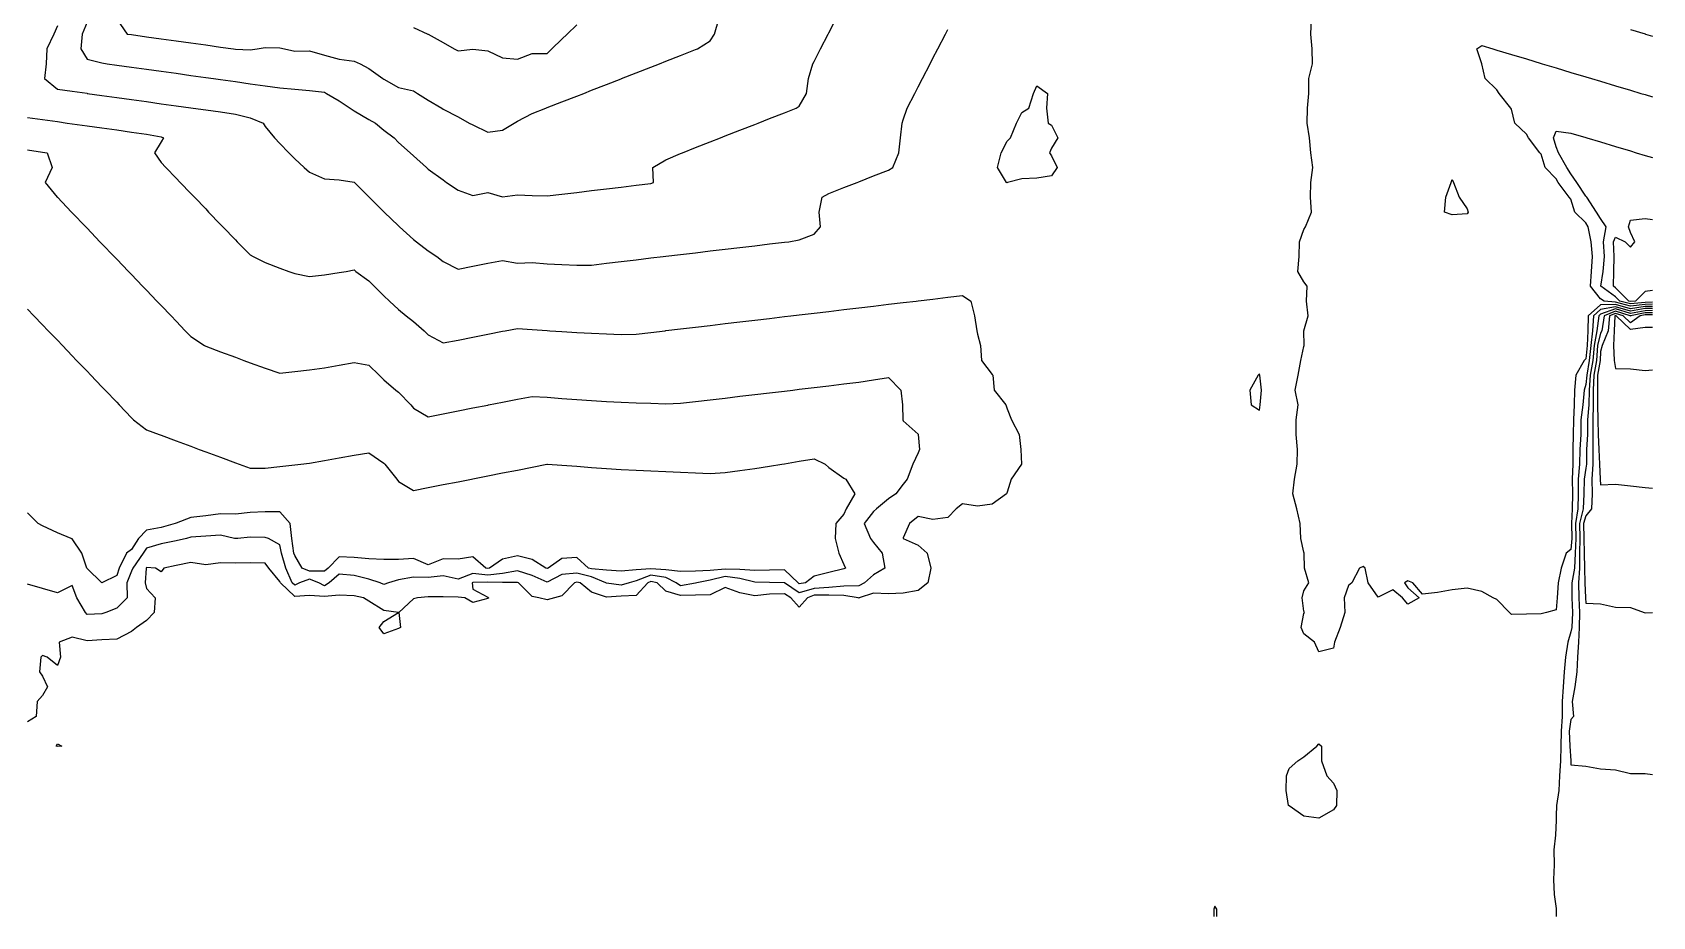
# Model space of a CAD drawing. Header units: metres. Extents: x 2681030 to 2681330, y 1246000 to 1246290.
# Drawn here: x 2681275.4 to 2681330, y 1246000 to 1246029.8 of the extents above; entities that cross this region are included whole.
import ezdxf

# ---------------------------------------------------------------- set-up
doc = ezdxf.new("R2010")
doc.units = ezdxf.units.M
doc.layers.add('BASIS_HOEHENLINIEN', color=8, linetype='Continuous')

msp = doc.modelspace()

# ---------------------------------------------------------------- linework, layer by layer
at = {"layer": 'BASIS_HOEHENLINIEN'}
for points, elevation in [([(2681278.252, 1246030.25), (2681278.607, 1246029.75), (2681278.75, 1246029.73), (2681279.25, 1246029.66), (2681279.75, 1246029.59), (2681280.25, 1246029.52), (2681280.75, 1246029.45), (2681281.25, 1246029.38), (2681281.75, 1246029.311), (2681282.183, 1246029.25), (2681282.25, 1246029.241), (2681282.75, 1246029.218), (2681282.987, 1246029.25), (2681283.25, 1246029.293), (2681283.75, 1246029.282), (2681283.901, 1246029.25), (2681284.25, 1246029.171), (2681284.75, 1246029.185), (2681285.25, 1246029.037), (2681285.75, 1246028.9), (2681286.25, 1246028.839), (2681286.454, 1246028.75), (2681286.75, 1246028.585), (2681287.215, 1246028.25), (2681287.25, 1246028.226), (2681287.75, 1246027.946), (2681288.25, 1246027.836), (2681288.389, 1246027.75), (2681288.75, 1246027.524), (2681289.201, 1246027.25), (2681289.25, 1246027.222), (2681289.75, 1246026.955), (2681290.128, 1246026.75), (2681290.25, 1246026.691), (2681290.75, 1246026.441), (2681291.25, 1246026.513)], 430), ([(2681291.25, 1246026.513), (2681291.637, 1246026.75), (2681291.75, 1246026.815), (2681292.25, 1246027.072), (2681292.705, 1246027.25), (2681292.75, 1246027.268), (2681293.25, 1246027.463), (2681293.75, 1246027.659), (2681293.984, 1246027.75), (2681294.25, 1246027.854), (2681294.75, 1246028.05), (2681295.25, 1246028.245), (2681295.262, 1246028.25), (2681295.75, 1246028.441), (2681296.25, 1246028.636), (2681296.541, 1246028.75), (2681296.75, 1246028.832), (2681297.25, 1246029.027), (2681297.75, 1246029.223), (2681297.82, 1246029.25), (2681298.25, 1246029.523), (2681298.391, 1246029.75), (2681298.538, 1246030.25)], 430), ([(2681296.25, 1246024.709), (2681296.341, 1246024.75), (2681296.311, 1246025.25), (2681296.75, 1246025.511), (2681297.25, 1246025.726), (2681297.31, 1246025.75), (2681297.75, 1246025.922), (2681298.25, 1246026.117), (2681298.589, 1246026.25), (2681298.75, 1246026.313), (2681299.25, 1246026.508), (2681299.75, 1246026.704), (2681299.868, 1246026.75), (2681300.25, 1246026.9), (2681300.75, 1246027.095), (2681301.146, 1246027.25), (2681301.25, 1246027.322), (2681301.496, 1246027.75), (2681301.556, 1246028.25), (2681301.709, 1246028.75), (2681301.75, 1246028.829), (2681301.968, 1246029.25), (2681302.227, 1246029.75), (2681302.25, 1246029.795), (2681302.485, 1246030.25)], 430.5), ([(2681330, 1246020.57), (2681329.75, 1246020.564), (2681329.25, 1246020.492), (2681328.75, 1246020.634), (2681328.25, 1246020.621), (2681327.833, 1246020.25), (2681327.82, 1246019.75), (2681327.799, 1246019.25), (2681327.75, 1246018.803), (2681327.689, 1246018.75), (2681327.416, 1246018.25), (2681327.365, 1246017.75), (2681327.353, 1246017.25), (2681327.334, 1246016.75), (2681327.326, 1246016.25), (2681327.312, 1246015.75), (2681327.311, 1246015.25), (2681327.295, 1246014.75), (2681327.299, 1246014.25), (2681327.293, 1246013.75), (2681327.265, 1246013.25), (2681327.28, 1246012.75), (2681327.25, 1246012.371), (2681327.091, 1246012.25), (2681326.924, 1246011.75), (2681326.822, 1246011.25), (2681326.789, 1246010.75), (2681326.75, 1246010.336), (2681326.427, 1246010.25), (2681326.25, 1246010.204), (2681325.75, 1246010.194), (2681325.25, 1246010.182), (2681325.18, 1246010.25), (2681324.75, 1246010.686), (2681324.624, 1246010.75), (2681324.25, 1246010.954), (2681323.75, 1246011.076), (2681323.25, 1246011.015), (2681322.75, 1246010.923), (2681322.25, 1246010.87), (2681321.916, 1246011.25), (2681321.75, 1246011.317), (2681321.636, 1246011.25), (2681321.75, 1246011.084), (2681322.131, 1246010.75), (2681321.75, 1246010.532), (2681321.577, 1246010.75), (2681321.25, 1246011.014), (2681320.75, 1246010.765), (2681320.417, 1246011.25), (2681320.318, 1246011.75), (2681320.25, 1246011.803), (2681320.12, 1246011.75), (2681319.864, 1246011.25), (2681319.75, 1246011.162), (2681319.61, 1246010.75), (2681319.635, 1246010.25), (2681319.473, 1246009.75), (2681319.283, 1246009.25), (2681319.25, 1246009.053), (2681318.75, 1246008.93), (2681318.606, 1246009.25), (2681318.25, 1246009.533), (2681318.157, 1246009.75), (2681318.25, 1246010.22), (2681318.267, 1246010.25), (2681318.25, 1246010.298), (2681318.196, 1246010.75), (2681318.25, 1246010.978), (2681318.415, 1246011.25), (2681318.276, 1246011.75), (2681318.262, 1246012.25), (2681318.25, 1246012.285), (2681318.152, 1246012.75), (2681318.128, 1246013.25), (2681318.011, 1246013.75), (2681317.881, 1246014.25), (2681317.939, 1246014.75), (2681318.029, 1246015.25), (2681318.035, 1246015.75), (2681317.992, 1246016.25), (2681317.99, 1246016.75), (2681318.062, 1246017.25), (2681317.962, 1246017.75), (2681318.055, 1246018.25), (2681318.151, 1246018.75), (2681318.25, 1246019.213), (2681318.258, 1246019.25), (2681318.253, 1246019.75), (2681318.39, 1246020.25), (2681318.344, 1246020.75), (2681318.366, 1246021.25), (2681318.25, 1246021.394), (2681318.048, 1246021.75), (2681318.094, 1246022.25), (2681318.105, 1246022.75), (2681318.25, 1246023.156), (2681318.309, 1246023.25), (2681318.503, 1246023.75), (2681318.47, 1246024.25), (2681318.485, 1246024.75), (2681318.548, 1246025.25), (2681318.486, 1246025.75), (2681318.439, 1246026.25), (2681318.365, 1246026.75), (2681318.372, 1246027.25), (2681318.417, 1246027.75), (2681318.417, 1246028.25), (2681318.539, 1246028.75), (2681318.531, 1246029.25), (2681318.488, 1246029.75), (2681318.502, 1246030.25)], 431.5), ([(2681276.25, 1246030.028), (2681276.134, 1246029.75), (2681275.899, 1246029.25), (2681275.874, 1246028.75), (2681275.815, 1246028.25), (2681276.25, 1246027.891), (2681276.75, 1246027.821), (2681277.25, 1246027.751), (2681277.255, 1246027.75), (2681277.75, 1246027.681), (2681278.25, 1246027.611), (2681278.75, 1246027.541), (2681279.25, 1246027.471), (2681279.75, 1246027.401), (2681280.25, 1246027.331), (2681280.75, 1246027.261), (2681280.832, 1246027.25), (2681281.25, 1246027.191), (2681281.75, 1246027.122), (2681282.25, 1246027.052), (2681282.75, 1246026.928), (2681283.183, 1246026.75), (2681283.25, 1246026.634), (2681283.572, 1246026.25), (2681283.75, 1246026.064), (2681284.051, 1246025.75), (2681284.25, 1246025.547), (2681284.562, 1246025.25), (2681284.75, 1246025.094), (2681285.25, 1246024.865), (2681285.75, 1246024.833), (2681286.25, 1246024.758), (2681286.258, 1246024.75), (2681286.75, 1246024.259), (2681286.759, 1246024.25), (2681287.25, 1246023.76), (2681287.26, 1246023.75), (2681287.75, 1246023.279), (2681287.783, 1246023.25), (2681288.25, 1246022.827), (2681288.349, 1246022.75), (2681288.75, 1246022.445), (2681289.032, 1246022.25), (2681289.25, 1246022.078), (2681289.75, 1246021.824), (2681290.25, 1246021.923), (2681290.75, 1246022.021), (2681291.25, 1246022.12), (2681291.75, 1246022.025), (2681292.25, 1246022.046), (2681292.75, 1246022.009), (2681293.25, 1246021.984), (2681293.75, 1246021.962), (2681294.25, 1246021.964), (2681294.75, 1246022.023), (2681295.25, 1246022.083), (2681295.75, 1246022.142), (2681296.25, 1246022.201)], 431), ([(2681277.25, 1246030.15), (2681277.088, 1246029.75), (2681277.038, 1246029.25), (2681277.25, 1246028.901), (2681277.75, 1246028.775), (2681277.931, 1246028.75), (2681278.25, 1246028.705), (2681278.75, 1246028.636), (2681279.25, 1246028.566), (2681279.75, 1246028.496), (2681280.25, 1246028.426), (2681280.75, 1246028.356), (2681281.25, 1246028.286), (2681281.507, 1246028.25), (2681281.75, 1246028.216), (2681282.25, 1246028.146), (2681282.75, 1246028.076), (2681283.25, 1246028.006), (2681283.75, 1246027.936), (2681284.25, 1246027.891), (2681284.75, 1246027.851), (2681285.25, 1246027.787), (2681285.32, 1246027.75), (2681285.75, 1246027.5), (2681286.122, 1246027.25), (2681286.25, 1246027.164), (2681286.75, 1246026.869), (2681286.975, 1246026.75), (2681287.25, 1246026.507), (2681287.596, 1246026.25), (2681287.75, 1246026.098), (2681288.135, 1246025.75), (2681288.25, 1246025.646), (2681288.688, 1246025.25), (2681288.75, 1246025.194), (2681289.25, 1246024.831), (2681289.367, 1246024.75), (2681289.75, 1246024.485), (2681290.25, 1246024.311), (2681290.75, 1246024.403), (2681291.25, 1246024.257), (2681291.75, 1246024.335), (2681292.25, 1246024.303), (2681292.75, 1246024.295), (2681293.25, 1246024.354), (2681293.75, 1246024.413), (2681294.25, 1246024.472), (2681294.75, 1246024.531), (2681295.25, 1246024.59), (2681295.75, 1246024.65), (2681296.25, 1246024.709)], 430.5), ([(2681288.25, 1246029.972), (2681288.732, 1246029.75), (2681288.75, 1246029.742), (2681289.25, 1246029.461), (2681289.624, 1246029.25), (2681289.75, 1246029.18), (2681290.25, 1246029.242), (2681290.75, 1246029.181), (2681291.25, 1246028.946), (2681291.75, 1246028.902), (2681292.25, 1246029.088), (2681292.75, 1246029.099)], 429.5), ([(2681292.75, 1246029.099), (2681292.906, 1246029.25), (2681293.25, 1246029.577), (2681293.428, 1246029.75), (2681293.75, 1246030.058)], 429.5), ([(2681296.25, 1246022.201), (2681296.666, 1246022.25), (2681296.75, 1246022.26), (2681297.25, 1246022.319), (2681297.75, 1246022.378), (2681298.25, 1246022.437), (2681298.75, 1246022.496), (2681299.25, 1246022.556), (2681299.75, 1246022.615), (2681300.25, 1246022.674), (2681300.75, 1246022.733), (2681300.894, 1246022.75), (2681301.25, 1246022.808), (2681301.75, 1246023.007), (2681301.96, 1246023.25), (2681301.922, 1246023.75), (2681302.017, 1246024.25), (2681302.25, 1246024.373), (2681302.75, 1246024.576), (2681303.194, 1246024.75), (2681303.25, 1246024.772), (2681303.75, 1246024.967), (2681304.25, 1246025.163), (2681304.399, 1246025.25), (2681304.601, 1246025.75), (2681304.66, 1246026.25), (2681304.72, 1246026.75), (2681304.75, 1246026.857), (2681304.88, 1246027.25), (2681305.139, 1246027.75), (2681305.25, 1246027.965), (2681305.398, 1246028.25), (2681305.656, 1246028.75), (2681305.75, 1246028.931), (2681305.915, 1246029.25), (2681306.173, 1246029.75), (2681306.25, 1246029.898)], 431), ([(2681329.25, 1246029.902), (2681329.75, 1246029.752), (2681329.756, 1246029.75), (2681330, 1246029.677)], 431.5), ([(2681330, 1246020.642), (2681329.75, 1246020.633), (2681329.25, 1246020.573), (2681328.75, 1246020.71), (2681328.371, 1246020.75), (2681328.25, 1246020.824), (2681327.912, 1246021.25), (2681327.942, 1246021.75), (2681327.975, 1246022.25), (2681327.928, 1246022.75), (2681327.826, 1246023.25), (2681327.75, 1246023.38), (2681327.381, 1246023.75), (2681327.25, 1246024.185), (2681327.185, 1246024.25), (2681326.82, 1246024.75), (2681326.75, 1246024.872), (2681326.377, 1246025.25), (2681326.25, 1246025.7), (2681326.202, 1246025.75), (2681325.821, 1246026.25), (2681325.75, 1246026.373), (2681325.363, 1246026.75), (2681325.25, 1246027.216), (2681325.219, 1246027.25), (2681324.827, 1246027.75), (2681324.75, 1246027.874), (2681324.358, 1246028.25), (2681324.25, 1246028.742), (2681324.242, 1246028.75), (2681324.08, 1246029.25), (2681324.25, 1246029.36), (2681324.616, 1246029.25), (2681324.75, 1246029.21), (2681325.25, 1246029.059), (2681325.75, 1246028.909), (2681326.25, 1246028.759), (2681326.279, 1246028.75), (2681326.75, 1246028.608), (2681327.25, 1246028.458), (2681327.75, 1246028.307), (2681327.941, 1246028.25), (2681328.25, 1246028.157), (2681328.75, 1246028.007), (2681329.25, 1246027.856), (2681329.604, 1246027.75), (2681329.75, 1246027.706), (2681330, 1246027.631)], 432), ([(2681308.27, 1246024.75), (2681308.25, 1246024.736), (2681308.234, 1246024.75), (2681307.931, 1246025.25), (2681308.051, 1246025.75), (2681308.25, 1246026.134), (2681308.365, 1246026.25), (2681308.569, 1246026.75), (2681308.75, 1246027.101), (2681308.983, 1246027.25), (2681309.135, 1246027.75), (2681309.25, 1246028.007), (2681309.617, 1246027.75), (2681309.573, 1246027.25), (2681309.634, 1246026.75), (2681309.75, 1246026.68), (2681309.955, 1246026.25), (2681309.75, 1246025.897), (2681309.68, 1246025.75), (2681309.75, 1246025.644), (2681309.935, 1246025.25), (2681309.75, 1246024.967), (2681309.25, 1246024.891), (2681308.75, 1246024.873), (2681308.27, 1246024.75)], 431.5), ([(2681275.25, 1246026.936), (2681275.75, 1246026.866), (2681276.25, 1246026.796), (2681276.58, 1246026.75), (2681276.75, 1246026.726), (2681277.25, 1246026.656), (2681277.75, 1246026.586), (2681278.25, 1246026.516), (2681278.75, 1246026.447), (2681279.25, 1246026.377), (2681279.75, 1246026.281), (2681279.824, 1246026.25), (2681279.75, 1246026.111), (2681279.526, 1246025.75), (2681279.75, 1246025.418), (2681279.911, 1246025.25), (2681280.25, 1246024.896), (2681280.39, 1246024.75), (2681280.75, 1246024.374), (2681280.869, 1246024.25), (2681281.25, 1246023.852), (2681281.348, 1246023.75), (2681281.75, 1246023.33), (2681281.827, 1246023.25), (2681282.25, 1246022.808), (2681282.306, 1246022.75), (2681282.75, 1246022.312), (2681282.845, 1246022.25), (2681283.25, 1246022.046), (2681283.75, 1246021.861), (2681284.048, 1246021.75), (2681284.25, 1246021.675), (2681284.75, 1246021.573), (2681285.25, 1246021.63), (2681285.75, 1246021.709), (2681285.983, 1246021.75), (2681286.25, 1246021.797), (2681286.308, 1246021.75), (2681286.75, 1246021.425), (2681286.925, 1246021.25), (2681287.25, 1246020.926), (2681287.438, 1246020.75), (2681287.75, 1246020.461), (2681288.008, 1246020.25), (2681288.25, 1246020.059), (2681288.608, 1246019.75), (2681288.75, 1246019.609), (2681289.25, 1246019.337), (2681289.75, 1246019.436), (2681290.25, 1246019.535), (2681290.75, 1246019.633), (2681291.25, 1246019.732), (2681291.342, 1246019.75), (2681291.75, 1246019.824), (2681292.25, 1246019.792), (2681292.75, 1246019.756), (2681292.839, 1246019.75), (2681293.25, 1246019.72), (2681293.75, 1246019.686), (2681294.25, 1246019.664), (2681294.75, 1246019.643), (2681295.25, 1246019.621), (2681295.75, 1246019.634), (2681296.25, 1246019.693), (2681296.733, 1246019.75), (2681296.75, 1246019.752), (2681297.25, 1246019.811), (2681297.75, 1246019.87), (2681298.25, 1246019.929), (2681298.75, 1246019.989), (2681299.25, 1246020.048), (2681299.75, 1246020.107), (2681300.25, 1246020.166), (2681300.75, 1246020.225), (2681300.961, 1246020.25), (2681301.25, 1246020.284), (2681301.75, 1246020.343), (2681302.25, 1246020.402), (2681302.75, 1246020.462), (2681303.25, 1246020.521), (2681303.75, 1246020.58), (2681304.25, 1246020.639), (2681304.75, 1246020.698), (2681305.189, 1246020.75), (2681305.25, 1246020.757), (2681305.75, 1246020.816), (2681306.25, 1246020.876), (2681306.75, 1246020.935), (2681307.034, 1246020.75), (2681307.158, 1246020.25), (2681307.231, 1246019.75), (2681307.25, 1246019.629), (2681307.355, 1246019.25), (2681307.387, 1246018.75), (2681307.75, 1246018.277), (2681307.773, 1246018.25), (2681307.813, 1246017.75), (2681308.205, 1246017.25), (2681308.25, 1246017.116), (2681308.403, 1246016.75), (2681308.663, 1246016.25), (2681308.717, 1246015.75), (2681308.731, 1246015.25), (2681308.392, 1246014.75), (2681308.25, 1246014.305), (2681308.228, 1246014.25), (2681307.75, 1246013.905), (2681307.25, 1246013.831), (2681306.75, 1246013.918), (2681306.537, 1246013.75), (2681306.25, 1246013.449), (2681305.75, 1246013.388), (2681305.25, 1246013.483), (2681304.965, 1246013.25), (2681304.75, 1246012.767), (2681304.747, 1246012.75), (2681304.75, 1246012.749), (2681305.25, 1246012.515), (2681305.555, 1246012.25), (2681305.676, 1246011.75), (2681305.575, 1246011.25), (2681305.25, 1246010.989), (2681304.75, 1246010.897), (2681304.25, 1246010.882), (2681303.75, 1246010.903), (2681303.267, 1246010.75), (2681303.25, 1246010.735), (2681303.231, 1246010.75), (2681302.75, 1246010.825), (2681302.25, 1246010.831), (2681301.75, 1246010.832), (2681301.531, 1246010.75), (2681301.25, 1246010.432), (2681300.965, 1246010.75), (2681300.75, 1246010.881), (2681300.25, 1246010.867), (2681299.75, 1246010.816), (2681299.25, 1246010.91), (2681298.75, 1246011.092), (2681298.25, 1246010.851), (2681297.75, 1246010.833), (2681297.25, 1246010.823), (2681296.75, 1246010.968), (2681296.458, 1246011.25), (2681296.25, 1246011.297), (2681296.143, 1246011.25), (2681295.75, 1246010.828), (2681295.25, 1246010.805), (2681294.75, 1246010.766), (2681294.25, 1246010.935), (2681293.866, 1246011.25), (2681293.75, 1246011.269), (2681293.67, 1246011.25), (2681293.25, 1246010.815), (2681292.998, 1246010.75), (2681292.75, 1246010.68), (2681292.472, 1246010.75), (2681292.25, 1246010.794), (2681291.783, 1246011.25), (2681291.75, 1246011.261), (2681291.25, 1246011.263), (2681290.75, 1246011.275), (2681290.25, 1246011.26), (2681290.23, 1246011.25), (2681290.25, 1246011.035), (2681290.75, 1246010.77), (2681290.793, 1246010.75), (2681290.75, 1246010.726), (2681290.25, 1246010.586), (2681289.982, 1246010.75), (2681289.75, 1246010.773), (2681289.25, 1246010.783), (2681288.75, 1246010.777), (2681288.381, 1246010.75), (2681288.25, 1246010.707), (2681287.751, 1246010.25), (2681287.813, 1246009.75), (2681287.75, 1246009.714), (2681287.25, 1246009.537), (2681287.094, 1246009.75), (2681287.25, 1246009.946), (2681287.748, 1246010.25), (2681287.25, 1246010.318), (2681286.75, 1246010.637), (2681286.565, 1246010.75), (2681286.25, 1246010.816), (2681285.75, 1246010.839), (2681285.25, 1246010.795), (2681284.75, 1246010.826), (2681284.25, 1246010.787), (2681283.773, 1246011.25), (2681283.75, 1246011.296), (2681283.376, 1246011.75), (2681283.25, 1246011.913), (2681282.75, 1246011.93), (2681282.25, 1246011.917), (2681281.75, 1246011.928), (2681281.25, 1246011.863), (2681280.75, 1246011.938), (2681280.25, 1246011.836), (2681279.838, 1246011.75), (2681279.75, 1246011.622), (2681279.557, 1246011.75), (2681279.25, 1246011.763), (2681279.24, 1246011.75), (2681279.206, 1246011.25), (2681279.25, 1246011.062), (2681279.546, 1246010.75), (2681279.518, 1246010.25), (2681279.25, 1246009.985), (2681278.921, 1246009.75), (2681278.75, 1246009.612), (2681278.25, 1246009.349), (2681277.75, 1246009.332), (2681277.25, 1246009.294), (2681276.75, 1246009.414), (2681276.315, 1246009.25), (2681276.353, 1246008.75), (2681276.25, 1246008.469), (2681275.91, 1246008.75), (2681275.75, 1246008.801), (2681275.691, 1246008.75), (2681275.648, 1246008.25), (2681275.75, 1246008.11), (2681275.92, 1246007.75), (2681275.75, 1246007.449), (2681275.571, 1246007.25), (2681275.536, 1246006.75), (2681275.25, 1246006.57)], 431.5), ([(2681330, 1246020.714), (2681329.75, 1246020.703), (2681329.25, 1246020.654), (2681328.891, 1246020.75), (2681328.75, 1246020.892), (2681328.255, 1246021.25), (2681328.332, 1246021.75), (2681328.38, 1246022.25), (2681328.345, 1246022.75), (2681328.438, 1246023.25), (2681328.25, 1246023.533), (2681328.106, 1246023.75), (2681327.779, 1246024.25), (2681327.75, 1246024.287), (2681327.446, 1246024.75), (2681327.25, 1246025.038), (2681327.109, 1246025.25), (2681326.833, 1246025.75), (2681326.75, 1246025.944), (2681326.661, 1246026.25), (2681326.75, 1246026.481), (2681327.25, 1246026.412), (2681327.75, 1246026.262), (2681327.789, 1246026.25), (2681328.25, 1246026.111), (2681328.75, 1246025.961), (2681329.25, 1246025.811), (2681329.451, 1246025.75), (2681329.75, 1246025.66), (2681330, 1246025.585)], 432.5), ([(2681275.25, 1246025.841), (2681275.75, 1246025.772), (2681275.904, 1246025.75), (2681276.072, 1246025.25), (2681275.842, 1246024.75), (2681276.249, 1246024.25), (2681276.25, 1246024.249), (2681276.728, 1246023.75), (2681276.75, 1246023.727), (2681277.207, 1246023.25), (2681277.25, 1246023.205), (2681277.686, 1246022.75), (2681277.75, 1246022.683), (2681278.165, 1246022.25), (2681278.25, 1246022.161), (2681278.644, 1246021.75), (2681278.75, 1246021.64), (2681279.123, 1246021.25), (2681279.25, 1246021.118), (2681279.602, 1246020.75), (2681279.75, 1246020.596), (2681280.081, 1246020.25), (2681280.25, 1246020.074), (2681280.56, 1246019.75), (2681280.75, 1246019.556), (2681281.205, 1246019.25), (2681281.25, 1246019.227), (2681281.75, 1246019.042), (2681282.25, 1246018.857), (2681282.537, 1246018.75), (2681282.75, 1246018.671), (2681283.25, 1246018.486), (2681283.75, 1246018.319), (2681284.25, 1246018.371), (2681284.75, 1246018.428), (2681285.25, 1246018.497), (2681285.75, 1246018.585), (2681286.25, 1246018.674), (2681286.75, 1246018.591), (2681287.092, 1246018.25), (2681287.25, 1246018.094), (2681287.656, 1246017.75), (2681287.75, 1246017.673), (2681288.158, 1246017.25), (2681288.25, 1246017.14), (2681288.75, 1246016.851), (2681289.25, 1246016.949), (2681289.75, 1246017.048), (2681290.25, 1246017.147), (2681290.75, 1246017.245), (2681290.775, 1246017.25), (2681291.25, 1246017.344), (2681291.75, 1246017.442), (2681292.25, 1246017.528), (2681292.75, 1246017.504), (2681293.25, 1246017.467), (2681293.75, 1246017.431), (2681294.25, 1246017.395), (2681294.75, 1246017.367), (2681295.25, 1246017.345), (2681295.75, 1246017.323), (2681296.25, 1246017.302), (2681296.75, 1246017.281), (2681297.25, 1246017.303), (2681297.75, 1246017.362), (2681298.25, 1246017.421), (2681298.75, 1246017.481), (2681299.25, 1246017.54), (2681299.75, 1246017.599), (2681300.25, 1246017.658), (2681300.75, 1246017.717), (2681301.028, 1246017.75), (2681301.25, 1246017.776), (2681301.75, 1246017.835), (2681302.25, 1246017.895), (2681302.75, 1246017.954), (2681303.25, 1246018.019), (2681303.75, 1246018.091), (2681304.25, 1246018.168), (2681304.668, 1246017.75), (2681304.728, 1246017.25), (2681304.733, 1246016.75), (2681304.75, 1246016.712), (2681305.25, 1246016.257), (2681305.256, 1246016.25), (2681305.298, 1246015.75), (2681305.25, 1246015.632), (2681305.08, 1246015.25), (2681304.887, 1246014.75), (2681304.75, 1246014.573), (2681304.5, 1246014.25), (2681304.25, 1246014.077), (2681303.856, 1246013.75), (2681303.75, 1246013.657), (2681303.431, 1246013.25), (2681303.652, 1246012.75), (2681303.75, 1246012.614), (2681304.037, 1246012.25), (2681304.136, 1246011.75), (2681303.75, 1246011.517), (2681303.45, 1246011.25), (2681303.25, 1246011.151), (2681302.75, 1246011.135), (2681302.25, 1246011.094), (2681301.75, 1246011.057), (2681301.25, 1246010.913), (2681300.754, 1246011.25), (2681300.75, 1246011.254), (2681300.25, 1246011.265), (2681299.75, 1246011.276), (2681299.25, 1246011.396), (2681298.75, 1246011.468), (2681298.25, 1246011.34), (2681297.795, 1246011.25), (2681297.75, 1246011.239), (2681297.25, 1246011.152), (2681297.098, 1246011.25), (2681296.75, 1246011.429), (2681296.25, 1246011.507), (2681295.75, 1246011.318), (2681295.513, 1246011.25), (2681295.25, 1246011.174), (2681294.75, 1246011.235), (2681294.73, 1246011.25), (2681294.25, 1246011.458), (2681293.75, 1246011.578), (2681293.25, 1246011.53), (2681292.75, 1246011.269), (2681292.25, 1246011.494), (2681291.75, 1246011.658), (2681291.25, 1246011.564), (2681290.75, 1246011.506), (2681290.25, 1246011.565), (2681289.75, 1246011.376), (2681289.25, 1246011.49), (2681288.75, 1246011.425), (2681288.25, 1246011.441), (2681287.75, 1246011.35), (2681287.409, 1246011.25), (2681287.25, 1246011.191), (2681287.128, 1246011.25), (2681286.75, 1246011.379), (2681286.25, 1246011.501), (2681285.75, 1246011.546), (2681285.414, 1246011.25), (2681285.25, 1246011.152), (2681285.059, 1246011.25), (2681284.75, 1246011.373), (2681284.413, 1246011.25), (2681284.25, 1246011.168), (2681284.165, 1246011.25), (2681283.953, 1246011.75), (2681283.798, 1246012.25), (2681283.75, 1246012.527), (2681283.367, 1246012.75), (2681283.25, 1246012.774), (2681282.75, 1246012.794), (2681282.332, 1246012.75), (2681282.25, 1246012.742), (2681282.219, 1246012.75), (2681281.75, 1246012.855), (2681281.25, 1246012.823), (2681280.75, 1246012.79), (2681280.599, 1246012.75), (2681280.25, 1246012.662), (2681279.75, 1246012.564), (2681279.25, 1246012.419), (2681279.141, 1246012.25), (2681278.793, 1246011.75), (2681278.75, 1246011.647), (2681278.594, 1246011.25), (2681278.607, 1246010.75), (2681278.25, 1246010.394), (2681277.889, 1246010.25), (2681277.75, 1246010.21), (2681277.25, 1246010.188), (2681277.195, 1246010.25), (2681276.91, 1246010.75), (2681276.75, 1246011.156), (2681276.25, 1246010.909), (2681275.75, 1246011.055), (2681275.25, 1246011.201)], 432), ([(2681323.787, 1246023.75), (2681323.75, 1246023.685), (2681323.25, 1246023.652), (2681322.985, 1246023.75), (2681323.03, 1246024.25), (2681323.218, 1246024.75), (2681323.25, 1246024.849), (2681323.294, 1246024.75), (2681323.482, 1246024.25), (2681323.75, 1246023.854), (2681323.787, 1246023.75)], 432), ([(2681330, 1246021.105), (2681329.75, 1246021.07), (2681329.427, 1246020.75), (2681329.25, 1246020.735), (2681329.196, 1246020.75), (2681328.75, 1246021.199), (2681328.68, 1246021.25), (2681328.696, 1246021.75), (2681328.7, 1246022.25), (2681328.685, 1246022.75), (2681328.75, 1246022.908), (2681329.078, 1246022.75), (2681329.25, 1246022.566), (2681329.401, 1246022.75), (2681329.25, 1246023.057), (2681329.184, 1246023.25), (2681329.25, 1246023.478), (2681329.75, 1246023.536), (2681330, 1246023.496)], 433), ([(2681275.25, 1246020.471), (2681275.462, 1246020.25), (2681275.75, 1246019.949), (2681275.941, 1246019.75), (2681276.25, 1246019.427), (2681276.42, 1246019.25), (2681276.75, 1246018.905), (2681276.899, 1246018.75), (2681277.25, 1246018.383), (2681277.378, 1246018.25), (2681277.75, 1246017.861), (2681277.857, 1246017.75), (2681278.25, 1246017.339), (2681278.336, 1246017.25), (2681278.75, 1246016.817), (2681278.816, 1246016.75), (2681279.25, 1246016.413), (2681279.679, 1246016.25), (2681279.75, 1246016.223), (2681280.25, 1246016.038), (2681280.75, 1246015.853), (2681281.027, 1246015.75), (2681281.25, 1246015.667), (2681281.75, 1246015.482), (2681282.25, 1246015.296), (2681282.375, 1246015.25), (2681282.75, 1246015.111), (2681283.25, 1246015.112), (2681283.75, 1246015.169), (2681284.25, 1246015.226), (2681284.456, 1246015.25), (2681284.75, 1246015.285), (2681285.25, 1246015.373), (2681285.75, 1246015.461), (2681286.25, 1246015.55), (2681286.75, 1246015.638), (2681287.25, 1246015.287), (2681287.284, 1246015.25), (2681287.69, 1246014.75), (2681287.75, 1246014.671), (2681288.25, 1246014.364), (2681288.75, 1246014.463), (2681289.25, 1246014.561), (2681289.75, 1246014.66), (2681290.208, 1246014.75), (2681290.25, 1246014.758), (2681290.75, 1246014.857), (2681291.25, 1246014.956), (2681291.75, 1246015.054), (2681292.25, 1246015.153), (2681292.743, 1246015.25), (2681292.75, 1246015.251), (2681292.769, 1246015.25), (2681293.25, 1246015.214), (2681293.75, 1246015.178), (2681294.25, 1246015.142), (2681294.75, 1246015.106), (2681295.25, 1246015.071), (2681295.75, 1246015.048), (2681296.25, 1246015.026), (2681296.75, 1246015.004), (2681297.25, 1246014.983), (2681297.75, 1246014.961), (2681298.25, 1246014.941), (2681298.75, 1246014.973), (2681299.25, 1246015.032), (2681299.75, 1246015.101), (2681300.25, 1246015.18), (2681300.66, 1246015.25), (2681300.75, 1246015.265), (2681301.25, 1246015.351), (2681301.75, 1246015.436), (2681302.12, 1246015.25), (2681302.25, 1246015.133), (2681302.75, 1246014.777), (2681302.816, 1246014.75), (2681303.116, 1246014.25), (2681302.829, 1246013.75), (2681302.75, 1246013.563), (2681302.478, 1246013.25), (2681302.459, 1246012.75), (2681302.583, 1246012.25), (2681302.75, 1246011.871), (2681302.803, 1246011.75), (2681302.75, 1246011.728), (2681302.25, 1246011.594), (2681301.75, 1246011.472), (2681301.457, 1246011.25), (2681301.25, 1246011.22), (2681301.206, 1246011.25), (2681300.75, 1246011.684), (2681300.25, 1246011.678), (2681299.75, 1246011.669), (2681299.25, 1246011.705), (2681298.75, 1246011.706), (2681298.25, 1246011.668), (2681297.75, 1246011.648), (2681297.25, 1246011.629), (2681296.75, 1246011.689), (2681296.25, 1246011.718), (2681295.75, 1246011.684), (2681295.25, 1246011.647), (2681294.75, 1246011.674), (2681294.25, 1246011.719), (2681294.144, 1246011.75), (2681293.75, 1246012.105), (2681293.25, 1246012.076), (2681292.788, 1246011.75), (2681292.75, 1246011.732), (2681292.704, 1246011.75), (2681292.25, 1246012.042), (2681291.75, 1246012.157), (2681291.25, 1246012.053), (2681290.81, 1246011.75), (2681290.75, 1246011.738), (2681290.692, 1246011.75), (2681290.25, 1246012.125), (2681289.75, 1246012.05), (2681289.25, 1246012.061), (2681288.75, 1246011.855), (2681288.25, 1246012.071), (2681287.75, 1246012.032), (2681287.25, 1246012.035), (2681286.75, 1246012.062), (2681286.25, 1246012.108), (2681285.75, 1246012.125), (2681285.371, 1246011.75), (2681285.25, 1246011.643), (2681284.75, 1246011.649), (2681284.5, 1246011.75), (2681284.25, 1246012.17), (2681284.221, 1246012.25), (2681284.153, 1246012.75), (2681284.09, 1246013.25), (2681283.75, 1246013.647), (2681283.25, 1246013.641), (2681282.75, 1246013.62), (2681282.25, 1246013.563), (2681281.75, 1246013.573), (2681281.25, 1246013.513), (2681280.75, 1246013.449), (2681280.25, 1246013.266), (2681280.22, 1246013.25), (2681279.75, 1246013.119), (2681279.25, 1246013.024), (2681278.99, 1246012.75), (2681278.75, 1246012.377), (2681278.586, 1246012.25), (2681278.337, 1246011.75), (2681278.25, 1246011.496), (2681277.75, 1246011.252), (2681277.25, 1246011.73), (2681277.245, 1246011.75), (2681277.075, 1246012.25), (2681276.75, 1246012.739), (2681276.711, 1246012.75), (2681276.25, 1246012.936), (2681275.75, 1246013.174), (2681275.608, 1246013.25), (2681275.25, 1246013.607)], 432.5), ([(2681330, 1246020.499), (2681329.75, 1246020.494), (2681329.25, 1246020.411), (2681328.75, 1246020.559), (2681328.25, 1246020.464), (2681328.009, 1246020.25), (2681327.972, 1246019.75), (2681327.915, 1246019.25), (2681327.865, 1246018.75), (2681327.782, 1246018.25), (2681327.75, 1246017.933), (2681327.698, 1246017.75), (2681327.653, 1246017.25), (2681327.583, 1246016.75), (2681327.582, 1246016.25), (2681327.546, 1246015.75), (2681327.542, 1246015.25), (2681327.497, 1246014.75), (2681327.492, 1246014.25), (2681327.476, 1246013.75), (2681327.401, 1246013.25), (2681327.413, 1246012.75), (2681327.389, 1246012.25), (2681327.367, 1246011.75), (2681327.281, 1246011.25), (2681327.281, 1246010.75), (2681327.304, 1246010.25), (2681327.276, 1246009.75), (2681327.25, 1246009.602), (2681327.143, 1246009.25), (2681327.065, 1246008.75), (2681327.023, 1246008.25), (2681326.986, 1246007.75), (2681326.957, 1246007.25), (2681326.955, 1246006.75), (2681326.925, 1246006.25), (2681326.905, 1246005.75), (2681326.894, 1246005.25), (2681326.86, 1246004.75), (2681326.836, 1246004.25), (2681326.758, 1246003.75), (2681326.75, 1246003.393), (2681326.746, 1246003.25), (2681326.734, 1246002.75), (2681326.677, 1246002.25), (2681326.687, 1246001.75), (2681326.656, 1246001.25), (2681326.679, 1246000.75), (2681326.75, 1246000.272), (2681326.756, 1246000.25), (2681326.756, 1246000)], 431), ([(2681330, 1246020.427), (2681329.75, 1246020.424), (2681329.25, 1246020.329), (2681328.75, 1246020.483), (2681328.25, 1246020.308), (2681328.185, 1246020.25), (2681328.125, 1246019.75), (2681328.032, 1246019.25), (2681327.986, 1246018.75), (2681327.901, 1246018.25), (2681327.865, 1246017.75), (2681327.85, 1246017.25), (2681327.808, 1246016.75), (2681327.812, 1246016.25), (2681327.776, 1246015.75), (2681327.771, 1246015.25), (2681327.75, 1246015.112), (2681327.698, 1246014.75), (2681327.685, 1246014.25), (2681327.658, 1246013.75), (2681327.538, 1246013.25), (2681327.546, 1246012.75), (2681327.539, 1246012.25), (2681327.535, 1246011.75), (2681327.498, 1246011.25), (2681327.511, 1246010.75), (2681327.535, 1246010.25), (2681327.529, 1246009.75), (2681327.509, 1246009.25), (2681327.471, 1246008.75), (2681327.446, 1246008.25), (2681327.384, 1246007.75), (2681327.286, 1246007.25), (2681327.338, 1246006.75), (2681327.25, 1246006.644), (2681327.184, 1246006.25), (2681327.216, 1246005.75), (2681327.242, 1246005.25), (2681327.25, 1246005.12), (2681327.75, 1246005.074), (2681328.25, 1246004.979), (2681328.75, 1246004.953), (2681329.25, 1246004.825), (2681329.75, 1246004.829), (2681330, 1246004.786)], 430.5), ([(2681330, 1246020.355), (2681329.75, 1246020.355), (2681329.258, 1246020.25), (2681329.25, 1246020.245), (2681329.245, 1246020.25), (2681328.75, 1246020.408), (2681328.365, 1246020.25), (2681328.288, 1246019.75), (2681328.25, 1246019.665), (2681328.148, 1246019.25), (2681328.107, 1246018.75), (2681328.02, 1246018.25), (2681328.002, 1246017.75), (2681327.998, 1246017.25), (2681327.981, 1246016.75), (2681327.99, 1246016.25), (2681327.984, 1246015.75), (2681327.99, 1246015.25), (2681327.957, 1246014.75), (2681327.96, 1246014.25), (2681327.941, 1246013.75), (2681327.75, 1246013.512), (2681327.675, 1246013.25), (2681327.678, 1246012.75), (2681327.689, 1246012.25), (2681327.702, 1246011.75), (2681327.716, 1246011.25), (2681327.741, 1246010.75), (2681327.75, 1246010.567), (2681328.25, 1246010.541), (2681328.75, 1246010.428), (2681329.25, 1246010.418), (2681329.716, 1246010.25), (2681329.75, 1246010.241)], 430), ([(2681330, 1246020.283), (2681329.75, 1246020.285), (2681329.586, 1246020.25), (2681329.25, 1246020.017), (2681329.009, 1246020.25), (2681328.75, 1246020.333), (2681328.549, 1246020.25), (2681328.499, 1246019.75), (2681328.298, 1246019.25), (2681328.25, 1246019.044), (2681328.228, 1246018.75), (2681328.139, 1246018.25), (2681328.139, 1246017.75), (2681328.146, 1246017.25), (2681328.155, 1246016.75), (2681328.168, 1246016.25), (2681328.192, 1246015.75), (2681328.209, 1246015.25), (2681328.235, 1246014.75), (2681328.25, 1246014.554), (2681328.75, 1246014.576), (2681329.25, 1246014.522), (2681329.75, 1246014.469), (2681330, 1246014.443)], 429.5), ([(2681330, 1246019.86), (2681329.75, 1246019.863), (2681329.25, 1246019.789), (2681328.773, 1246020.25), (2681328.75, 1246020.257), (2681328.732, 1246020.25), (2681328.71, 1246019.75), (2681328.685, 1246019.25), (2681328.709, 1246018.75), (2681328.75, 1246018.476), (2681329.25, 1246018.467), (2681329.75, 1246018.412), (2681330, 1246018.43)], 429), ([(2681316.75, 1246017.072), (2681316.781, 1246017.25), (2681316.827, 1246017.75), (2681316.763, 1246018.25), (2681316.75, 1246018.299), (2681316.711, 1246018.25), (2681316.426, 1246017.75), (2681316.475, 1246017.25), (2681316.75, 1246017.072)], 431), ([(2681329.75, 1246010.241), (2681330, 1246010.248)], 430), ([(2681276.397, 1246005.75), (2681276.25, 1246005.733), (2681276.214, 1246005.75), (2681276.25, 1246005.826), (2681276.397, 1246005.75)], 431.5), ([(2681319.348, 1246003.75), (2681319.25, 1246003.595), (2681318.75, 1246003.321), (2681318.25, 1246003.384), (2681317.75, 1246003.73), (2681317.736, 1246003.75), (2681317.652, 1246004.25), (2681317.663, 1246004.75), (2681317.75, 1246004.989), (2681318.048, 1246005.25), (2681318.25, 1246005.384), (2681318.686, 1246005.75), (2681318.75, 1246005.828), (2681318.84, 1246005.75), (2681318.845, 1246005.25), (2681319.023, 1246004.75), (2681319.25, 1246004.496), (2681319.359, 1246004.25), (2681319.348, 1246003.75)], 431.5), ([(2681315.317, 1246000), (2681315.317, 1246000.25), (2681315.25, 1246000.354), (2681315.212, 1246000.25), (2681315.212, 1246000)], 431)]:
    msp.add_lwpolyline(points, dxfattribs=dict(at, elevation=elevation))

doc.saveas('drawing.dxf')
